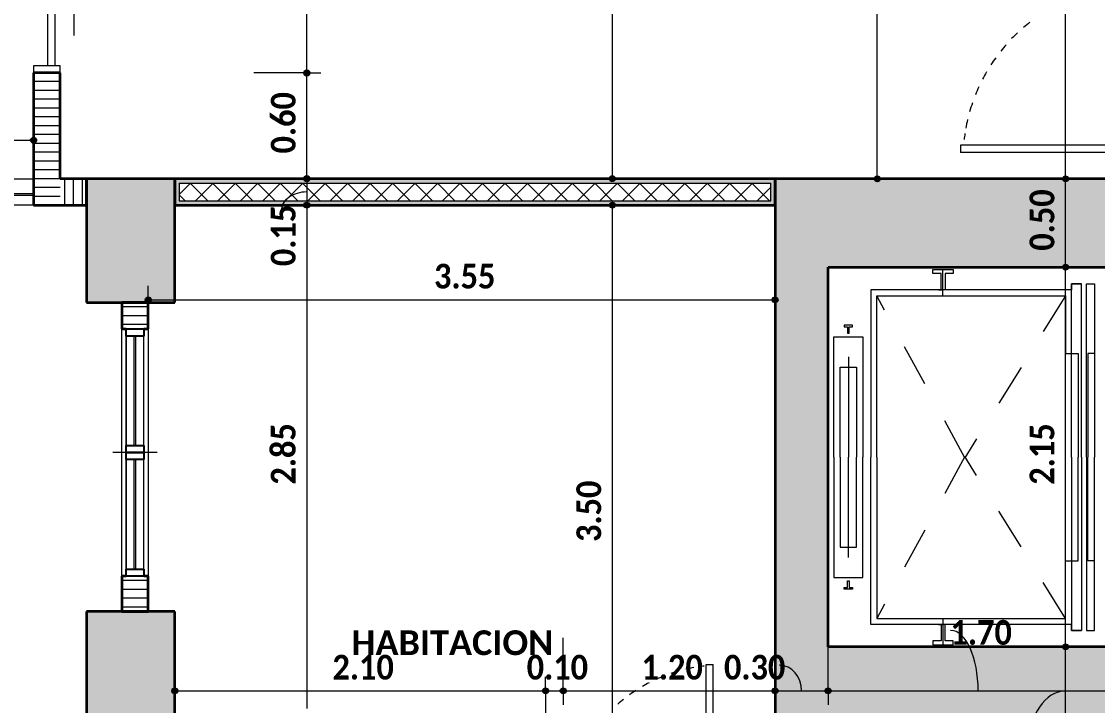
# Model space of a CAD drawing. Header units: metres. Extents: x -144 to 1000, y -717 to 29.
# Drawn here: x 783.11 to 789.2, y -560.26 to -556.38 of the extents above; entities that cross this region are included whole.
import ezdxf

# ---------------------------------------------------------------- set-up
doc = ezdxf.new("R2010")
doc.units = ezdxf.units.M
doc.linetypes.add('IMPORT-LIFT01$0$HIDDEN-Z', pattern=[225, 150, -75])
doc.linetypes.add('Trazo_2_', pattern=[0.47625, 0.238125, -0.238125])
doc.layers.get('0').update_dxf_attribs({"color": 1})
for name, color, linetype, lineweight in [('A-ANNO-DIMS', 1, 'Continuous', 9), ('A-DETL-GENF', 1, 'Continuous', 9), ('A-DETL-GENF-HDLN', 1, 'Trazo_2_', 9), ('A-DOOR', 1, 'Continuous', 9), ('A-DOOR-FRAM', 1, 'Continuous', 9), ('A-FLOR-HRAL', 1, 'Continuous', 9), ('A-GLAZ', 1, 'Continuous', 9), ('A-WALL', 4, 'Continuous', 9), ('G-ANNO-TEXT', 2, 'Continuous', 9), ('S-COLS', 7, 'Continuous', 9)]:
    doc.layers.add(name, color=color, linetype=linetype, lineweight=lineweight)
doc.layers.add('A-WALL-PATT', color=7, linetype='Continuous', lineweight=35, true_color=0x9c9c9c)
doc.styles.add('Calibri_B', font='calibrib.ttf', dxfattribs={"height": 0.165})
doc.styles.add('Calibri_B_6', font='calibrib.ttf', dxfattribs={"width": 0.9})

# ---------------------------------------------------------------- blocks, each defined once
blk = doc.blocks.new('G')
at = {"layer": 'A-ANNO-DIMS', "lineweight": 25}
h = blk.add_hatch(color=256, dxfattribs=at)
edge = h.paths.add_edge_path()
edge.add_arc((779.3184, -500.1694), 0.015, 0, 360)
h = blk.add_hatch(color=256, dxfattribs=at)
edge = h.paths.add_edge_path()
edge.add_arc((779.3184, -500.1694), 0.015, 0, 360)
h = blk.add_hatch(color=256, dxfattribs=at)
edge = h.paths.add_edge_path()
edge.add_arc((777.7708, -500.551), 0.015, 0, 360)
h = blk.add_hatch(color=256, dxfattribs=at)
edge = h.paths.add_edge_path()
edge.add_arc((779.3184, -500.7684), 0.015, 0, 360)
h = blk.add_hatch(color=256, dxfattribs=at)
edge = h.paths.add_edge_path()
edge.add_arc((779.3184, -500.7684), 0.015, 0, 360)
h = blk.add_hatch(color=256, dxfattribs=at)
edge = h.paths.add_edge_path()
edge.add_arc((781.049, -500.7684), 0.015, 0, 360)
h = blk.add_hatch(color=256, dxfattribs=at)
edge = h.paths.add_edge_path()
edge.add_arc((782.5493, -500.7694), 0.015, 0, 360)
h = blk.add_hatch(color=256, dxfattribs=at)
edge = h.paths.add_edge_path()
edge.add_arc((783.6156, -500.7694), 0.015, 0, 360)
h = blk.add_hatch(color=256, dxfattribs=at)
edge = h.paths.add_edge_path()
edge.add_arc((783.6156, -500.7694), 0.015, 0, 360)
h = blk.add_hatch(color=256, dxfattribs=at)
edge = h.paths.add_edge_path()
edge.add_arc((779.3184, -500.9184), 0.015, 0, 360)
h = blk.add_hatch(color=256, dxfattribs=at)
edge = h.paths.add_edge_path()
edge.add_arc((779.3184, -500.9184), 0.015, 0, 360)
h = blk.add_hatch(color=256, dxfattribs=at)
edge = h.paths.add_edge_path()
edge.add_arc((781.049, -500.9184), 0.015, 0, 360)
h = blk.add_hatch(color=256, dxfattribs=at)
edge = h.paths.add_edge_path()
edge.add_arc((783.6156, -501.2694), 0.015, 0, 360)
h = blk.add_hatch(color=256, dxfattribs=at)
edge = h.paths.add_edge_path()
edge.add_arc((783.6156, -501.2694), 0.015, 0, 360)
h = blk.add_hatch(color=256, dxfattribs=at)
edge = h.paths.add_edge_path()
edge.add_arc((778.4205, -501.4543), 0.015, 0, 360)
h = blk.add_hatch(color=256, dxfattribs=at)
edge = h.paths.add_edge_path()
edge.add_arc((781.9705, -501.4543), 0.015, 0, 360)
h = blk.add_hatch(color=256, dxfattribs=at)
edge = h.paths.add_edge_path()
edge.add_arc((783.6156, -503.4194), 0.015, 0, 360)
h = blk.add_hatch(color=256, dxfattribs=at)
edge = h.paths.add_edge_path()
edge.add_arc((783.6156, -503.4194), 0.015, 0, 360)
h = blk.add_hatch(color=256, dxfattribs=at)
edge = h.paths.add_edge_path()
edge.add_arc((778.5707, -503.6688), 0.015, 0, 360)
h = blk.add_hatch(color=256, dxfattribs=at)
edge = h.paths.add_edge_path()
edge.add_arc((780.6704, -503.6688), 0.015, 0, 360)
h = blk.add_hatch(color=256, dxfattribs=at)
edge = h.paths.add_edge_path()
edge.add_arc((780.6704, -503.6688), 0.015, 0, 360)
h = blk.add_hatch(color=256, dxfattribs=at)
edge = h.paths.add_edge_path()
edge.add_arc((780.7704, -503.6688), 0.015, 0, 360)
h = blk.add_hatch(color=256, dxfattribs=at)
edge = h.paths.add_edge_path()
edge.add_arc((780.7704, -503.6688), 0.015, 0, 360)
h = blk.add_hatch(color=256, dxfattribs=at)
edge = h.paths.add_edge_path()
edge.add_arc((781.9705, -503.6688), 0.015, 0, 360)
h = blk.add_hatch(color=256, dxfattribs=at)
edge = h.paths.add_edge_path()
edge.add_arc((781.9705, -503.6688), 0.015, 0, 360)
h = blk.add_hatch(color=256, dxfattribs=at)
edge = h.paths.add_edge_path()
edge.add_arc((782.2705, -503.6688), 0.015, 0, 360)
h = blk.add_hatch(color=256, dxfattribs=at)
edge = h.paths.add_edge_path()
edge.add_arc((782.2705, -503.6688), 0.015, 0, 360)
at = {"layer": 'A-WALL-PATT', "lineweight": 5, "true_color": 0x747474}
blk.add_hatch(color=8, dxfattribs=at).paths.add_polyline_path([(781.9705, -500.7934), (781.9705, -500.7684), (778.5708, -500.7684), (778.5708, -500.7934), (781.9457, -500.7934)])
at = {"layer": 'A-WALL-PATT', "true_color": 0x747474}
blk.add_hatch(color=8, dxfattribs=at).paths.add_polyline_path([(780.0897, -500.9184), (781.9705, -500.9182), (781.9705, -500.7934), (781.9457, -500.7934), (781.9457, -500.8934), (778.5958, -500.8934), (778.5958, -500.7934), (778.5708, -500.7936), (778.5708, -500.9184), (778.5958, -500.9184)])
at = {"layer": 'S-COLS', "true_color": 0x5b5b5b}
h = blk.add_hatch(color=251, dxfattribs=at)
h.paths.add_polyline_path([(778.0708, -511.6194), (778.5708, -511.6194), (778.5708, -510.7194), (778.0708, -510.7194), (778.0708, -511.4434)])
h.paths.add_polyline_path([(796.3705, -511.6194), (796.3705, -510.7194), (795.8705, -510.7194), (795.8705, -511.6194), (796.3171, -511.6194)])
h.paths.add_polyline_path([(786.2708, -511.6194), (786.2708, -510.7194), (785.7708, -510.7194), (785.7708, -511.6194)])
h.paths.add_polyline_path([(778.1318, -503.9194), (778.5707, -503.9194), (778.5707, -503.2194), (778.0707, -503.2194), (778.0707, -503.9194)])
h.paths.add_polyline_path([(792.0709, -503.9194), (792.5709, -503.9194), (792.5707, -500.7694), (792.0709, -500.7694), (792.0709, -503.7694)])
h.paths.add_polyline_path([(795.9709, -503.9194), (796.3709, -503.9194), (796.3709, -503.2194), (795.9709, -503.2194), (795.9709, -503.7373)])
h.paths.add_polyline_path([(781.9705, -503.9194), (783.9707, -503.9194), (783.9704, -503.4194), (782.2705, -503.4194), (782.2705, -501.2694), (783.9709, -501.2694), (783.9709, -500.7694), (781.9705, -500.7694), (781.9705, -503.7722)])
h.paths.add_polyline_path([(786.2707, -503.9194), (786.2707, -503.0194), (785.7707, -503.0194), (785.7707, -503.9194), (785.9208, -503.9194)])
h.paths.add_polyline_path([(785.7709, -501.6694), (786.2709, -501.6694), (786.2709, -500.7694), (785.7709, -500.7694), (785.7709, -500.8094)])
h.paths.add_polyline_path([(778.0705, -501.4694), (778.5705, -501.4694), (778.5705, -500.7684), (778.0705, -500.7684), (778.0705, -500.8434)])
h.paths.add_polyline_path([(796.3708, -501.4694), (796.3709, -501.4694), (796.3708, -500.7684), (795.9709, -500.7694), (795.9709, -501.4694), (796.2464, -501.4694)])
h.paths.add_polyline_path([(786.1208, -492.7694), (786.2708, -492.7694), (786.2708, -491.8694), (785.7708, -491.8694), (785.7708, -492.7694), (786.0208, -492.7694)])
h.paths.add_polyline_path([(796.3708, -492.7694), (796.3708, -491.8694), (795.8708, -491.8694), (795.8708, -492.7694), (796.2958, -492.7694)])
h.paths.add_polyline_path([(779.1708, -492.1694), (779.1708, -491.6694), (778.2708, -491.6694), (778.2708, -492.1694), (778.7644, -492.1694)])
at = {"layer": 'A-ANNO-DIMS'}
for p, q in [((783.6156, -500.7694), (783.6156, -496.4697)), ((781.049, -500.7684), (781.049, -497.4694)), ((782.5493, -500.7694), (782.5493, -497.5696)), ((779.3184, -500.1694), (779.3184, -497.7694)), ((779.3184, -500.1694), (779.0184, -500.1694)), ((779.3184, -500.1694), (779.0184, -500.1694)), ((779.3184, -500.7684), (779.3184, -500.1694)), ((779.3184, -500.1694), (779.3984, -500.1694)), ((779.3184, -500.1694), (779.3984, -500.1694)), ((777.7708, -500.551), (777.7708, -500.251)), ((776.6754, -500.551), (777.7708, -500.551)), ((777.7708, -500.551), (777.7708, -500.631)), ((779.3184, -500.7684), (779.0184, -500.7684)), ((779.3184, -500.7684), (779.2384, -500.7684)), ((779.3184, -500.7684), (779.3984, -500.7684)), ((779.3184, -500.7684), (779.3184, -500.9184)), ((779.3184, -500.7684), (779.6184, -500.7684)), ((781.049, -500.7684), (780.749, -500.7684)), ((781.049, -500.7684), (781.129, -500.7684)), ((782.5493, -500.7694), (782.2493, -500.7694)), ((782.5493, -500.7694), (782.6293, -500.7694)), ((783.6156, -500.7694), (783.3156, -500.7694)), ((783.6156, -500.7694), (783.3156, -500.7694)), ((783.6156, -501.2694), (783.6156, -500.7694)), ((783.6156, -500.7694), (783.6956, -500.7694)), ((783.6156, -500.7694), (783.6956, -500.7694)), ((779.3184, -500.9184), (779.2384, -500.9184)), ((779.3184, -500.9184), (779.2384, -500.9184)), ((779.3184, -500.9184), (779.6184, -500.9184)), ((779.3184, -500.9184), (779.3184, -503.7694)), ((779.3184, -500.9184), (779.6184, -500.9184)), ((781.049, -500.9184), (780.749, -500.9184)), ((781.049, -504.4194), (781.049, -500.9184)), ((781.049, -500.9184), (781.129, -500.9184)), ((781.9705, -501.4543), (781.9705, -501.1543)), ((783.6156, -501.2694), (783.3156, -501.2694)), ((783.6156, -501.2694), (783.3156, -501.2694)), ((783.6156, -503.4194), (783.6156, -501.2694)), ((783.6156, -501.2694), (783.6956, -501.2694)), ((783.6156, -501.2694), (783.6956, -501.2694)), ((778.4205, -501.4543), (778.4205, -501.3743)), ((778.4205, -501.4543), (781.9705, -501.4543)), ((778.4205, -501.4543), (778.4205, -501.7543)), ((781.9705, -501.4543), (781.9705, -501.5343)), ((778.5707, -503.6688), (778.5707, -503.3688)), ((780.7704, -503.6688), (780.7704, -503.3688)), ((780.7704, -503.6688), (780.7704, -503.3688)), ((781.9705, -503.6688), (781.9705, -503.3688)), ((781.9705, -503.6688), (781.9705, -503.3688)), ((782.2705, -503.6688), (782.2705, -503.3688)), ((782.2705, -503.6688), (782.2705, -503.3688)), ((783.6156, -503.4194), (783.3156, -503.4194)), ((783.6156, -503.4194), (783.3156, -503.4194)), ((783.6156, -503.9194), (783.6156, -503.4194)), ((783.6156, -503.4194), (783.6956, -503.4194)), ((783.6156, -503.4194), (783.6956, -503.4194)), ((780.6704, -503.6688), (780.6704, -503.5888)), ((780.6704, -503.6688), (780.6704, -503.5888)), ((778.5707, -503.6688), (780.6704, -503.6688)), ((778.5707, -503.6688), (778.5707, -503.7488)), ((780.6704, -503.6688), (780.6704, -503.9688)), ((780.6704, -503.6688), (780.7704, -503.6688)), ((780.6704, -503.6688), (780.6704, -503.9688)), ((780.7704, -503.6688), (780.7704, -503.7488)), ((780.7704, -503.6688), (781.9705, -503.6688)), ((780.7704, -503.6688), (780.7704, -503.7488)), ((781.9705, -503.6688), (781.9705, -503.7488)), ((781.9705, -503.6688), (782.2705, -503.6688)), ((781.9705, -503.6688), (781.9705, -503.7488)), ((782.2705, -503.6688), (782.2705, -503.7488)), ((782.2705, -503.6688), (783.9707, -503.6688)), ((782.2705, -503.6688), (782.2705, -503.7488))]:
    blk.add_line(p, q, dxfattribs=at)
at = {"layer": 'A-ANNO-DIMS', "lineweight": 25}
for centre in [(779.3184, -500.1694), (779.3184, -500.1694), (777.7708, -500.551), (779.3184, -500.7684), (779.3184, -500.7684), (781.049, -500.7684), (782.5493, -500.7694), (783.6156, -500.7694), (783.6156, -500.7694), (779.3184, -500.9184), (779.3184, -500.9184), (781.049, -500.9184), (783.6156, -501.2694), (783.6156, -501.2694), (778.4205, -501.4543), (781.9705, -501.4543), (783.6156, -503.4194), (783.6156, -503.4194), (778.5707, -503.6688), (780.6704, -503.6688), (780.6704, -503.6688), (780.7704, -503.6688), (780.7704, -503.6688), (781.9705, -503.6688), (781.9705, -503.6688), (782.2705, -503.6688), (782.2705, -503.6688)]:
    blk.add_circle(centre, 0.015, dxfattribs=at)
at = {"layer": 'A-ANNO-DIMS'}
for centre, major_axis, ratio, start_param, end_param in [((779.3184, -500.9502), (0.1451, 0), 0.736175, 1.570796, 3.141593), ((782.9639, -503.6688), (0, 0.3424), 0.457773, 4.712389, 6.283185), ((781.9943, -503.6688), (0, 0.1451), 0.869687, 4.712389, 6.283185), ((783.6156, -503.9803), (0, 0.3109), 0.672455, 0, 1.570796)]:
    blk.add_ellipse(centre, major_axis=major_axis, ratio=ratio, start_param=start_param, end_param=end_param, dxfattribs=at)
at = {"layer": 'A-DETL-GENF'}
for p, q in [((782.8637, -501.305), (782.8637, -501.2818)), ((782.8637, -501.2818), (782.9796, -501.2818)), ((782.9101, -501.305), (782.8637, -501.305)), ((782.9101, -501.3978), (782.9101, -501.305)), ((782.9796, -501.305), (782.9333, -501.305)), ((782.9333, -501.305), (782.9333, -501.3978)), ((782.9796, -501.2818), (782.9796, -501.305)), ((783.6491, -501.7582), (783.6491, -501.3641)), ((783.6491, -501.3641), (783.7056, -501.3641)), ((783.7056, -501.3641), (783.6491, -501.3641)), ((783.6491, -501.3641), (783.6491, -501.3978)), ((783.7056, -502.3453), (783.7056, -501.3641)), ((783.733, -502.3453), (783.733, -501.3641)), ((783.733, -501.3641), (783.7785, -501.3641)), ((783.7785, -501.3641), (783.7785, -502.3453)), ((783.6491, -501.3978), (782.5126, -501.3978)), ((782.5126, -501.3978), (782.5126, -502.3453)), ((782.5473, -502.3453), (782.5473, -501.4324)), ((782.5473, -501.4324), (783.6145, -501.4324)), ((782.8961, -501.3978), (782.9193, -501.3978)), ((783.6145, -501.4324), (783.6145, -501.7355)), ((782.408, -501.5985), (782.3624, -501.5985)), ((782.3624, -501.5985), (782.3624, -501.6076)), ((782.3624, -501.6076), (782.3807, -501.6076)), ((782.3807, -501.6076), (782.3807, -501.6441)), ((782.3898, -501.6076), (782.408, -501.6076)), ((782.3898, -501.6441), (782.3898, -501.6076)), ((782.408, -501.6076), (782.408, -501.5985)), ((778.2955, -502.2794), (778.2955, -501.6594)), ((778.3405, -502.2794), (778.3405, -501.6594)), ((778.3505, -502.2794), (778.3505, -501.6594)), ((778.3955, -502.2794), (778.3955, -501.6594)), ((782.3031, -502.3453), (782.3031, -501.6638)), ((782.3031, -501.6638), (782.4671, -501.6638)), ((782.3807, -501.6441), (782.3898, -501.6441)), ((782.4671, -501.6638), (782.4671, -502.3453)), ((783.6145, -501.7355), (783.6145, -501.7582)), ((783.6145, -501.7582), (783.6874, -501.7582)), ((783.6491, -502.3453), (783.6491, -501.7582)), ((783.6491, -501.7582), (783.6874, -501.7582)), ((783.6874, -501.7582), (783.6874, -502.3453)), ((783.7785, -501.7582), (783.7421, -501.7582)), ((783.7421, -501.7582), (783.7421, -502.3453)), ((782.3395, -502.3453), (782.3395, -501.8355)), ((782.3395, -501.8355), (782.4306, -501.8355)), ((782.4306, -501.8355), (782.4306, -502.3453)), ((782.3031, -502.3453), (782.3031, -503.0267)), ((782.3395, -502.3453), (782.3395, -502.855)), ((782.4306, -502.855), (782.4306, -502.3453)), ((782.4671, -503.0267), (782.4671, -502.3453)), ((782.5126, -503.2928), (782.5126, -502.3453)), ((782.5473, -502.3453), (782.5473, -503.2581)), ((783.6491, -502.3453), (783.6491, -502.9323)), ((783.6874, -502.9323), (783.6874, -502.3453)), ((783.7056, -502.3453), (783.7056, -503.3265)), ((783.733, -502.3453), (783.733, -503.3265)), ((783.7421, -502.9323), (783.7421, -502.3453)), ((783.7785, -503.3265), (783.7785, -502.3453)), ((778.2955, -502.9794), (778.2955, -502.3594)), ((778.3405, -502.9794), (778.3405, -502.3594)), ((778.3505, -502.9794), (778.3505, -502.3594)), ((778.3955, -502.9794), (778.3955, -502.3594)), ((782.3395, -502.855), (782.4306, -502.855)), ((783.6145, -502.9551), (783.6145, -502.9323)), ((783.6145, -502.9323), (783.6874, -502.9323)), ((783.6145, -503.2581), (783.6145, -502.9551)), ((783.6491, -502.9323), (783.6491, -503.3265)), ((783.6491, -502.9323), (783.6874, -502.9323)), ((783.7785, -502.9323), (783.7421, -502.9323)), ((782.3031, -503.0267), (782.4671, -503.0267)), ((782.3624, -503.092), (782.3624, -503.0829)), ((782.3624, -503.0829), (782.3807, -503.0829)), ((782.3807, -503.0829), (782.3807, -503.0464)), ((782.3807, -503.0464), (782.3898, -503.0464)), ((782.3898, -503.0464), (782.3898, -503.0829)), ((782.3898, -503.0829), (782.408, -503.0829)), ((782.408, -503.0829), (782.408, -503.092)), ((782.408, -503.092), (782.3624, -503.092)), ((782.5473, -503.2581), (783.6145, -503.2581)), ((783.6491, -503.2928), (782.5126, -503.2928)), ((782.8961, -503.2928), (782.9193, -503.2928)), ((782.9101, -503.2928), (782.9101, -503.3855)), ((782.9333, -503.3855), (782.9333, -503.2928)), ((783.6491, -503.3265), (783.6491, -503.2928)), ((783.6491, -503.3265), (783.7056, -503.3265)), ((783.7056, -503.3265), (783.6491, -503.3265)), ((783.733, -503.3265), (783.7785, -503.3265)), ((782.9101, -503.3855), (782.8637, -503.3855)), ((782.8637, -503.3855), (782.8637, -503.4087)), ((782.9796, -503.3855), (782.9333, -503.3855)), ((782.9796, -503.4087), (782.9796, -503.3855)), ((782.8637, -503.4087), (782.9796, -503.4087))]:
    blk.add_line(p, q, dxfattribs=at)
at = {"layer": 'A-DETL-GENF', "linetype": 'IMPORT-LIFT01$0$HIDDEN-Z'}
for p, q in [((782.9202, -501.4324), (782.9202, -501.2818)), ((782.3851, -501.7766), (782.3851, -502.3453)), ((782.3851, -502.9139), (782.3851, -502.3453)), ((782.9202, -503.2581), (782.9202, -503.4087))]:
    blk.add_line(p, q, dxfattribs=at)
at = {"layer": 'A-DETL-GENF', "lineweight": 25}
for p, q in [((778.2955, -501.6594), (778.2955, -501.6194)), ((778.2955, -501.6194), (778.3955, -501.6194)), ((778.3955, -501.6194), (778.3955, -501.6594)), ((778.3955, -501.6594), (778.2955, -501.6594)), ((778.2955, -502.3194), (778.2955, -502.2794)), ((778.2955, -502.2794), (778.3955, -502.2794)), ((778.3955, -502.2794), (778.3955, -502.3194)), ((778.3955, -502.3194), (778.2955, -502.3194)), ((778.2955, -502.3594), (778.2955, -502.3194)), ((778.2955, -502.3194), (778.3955, -502.3194)), ((778.3955, -502.3194), (778.3955, -502.3594)), ((778.3955, -502.3594), (778.2955, -502.3594)), ((778.2955, -503.0194), (778.2955, -502.9794)), ((778.2955, -502.9794), (778.3955, -502.9794)), ((778.3955, -503.0194), (778.2955, -503.0194)), ((778.3955, -502.9794), (778.3955, -503.0194))]:
    blk.add_line(p, q, dxfattribs=at)
at = {"layer": 'A-DETL-GENF-HDLN'}
for p, q in [((783.0444, -502.3496), (782.5473, -501.4324)), ((783.6145, -501.4324), (783.0444, -502.3496)), ((783.0444, -502.3409), (782.5473, -503.2581)), ((783.6145, -503.2581), (783.0444, -502.3409))]:
    blk.add_line(p, q, dxfattribs=at)
at = {"layer": 'A-DOOR'}
blk.add_line((777.9994, -499.4417), (777.9994, -499.9584), dxfattribs=at)
at = {"layer": 'A-DOOR', "lineweight": 15}
for p, q in [((783.0204, -500.5794), (783.0204, -500.6194)), ((784.0004, -500.5794), (783.0204, -500.5794)), ((784.0104, -500.6194), (783.0204, -500.6194)), ((781.5804, -503.5194), (781.6204, -503.5194)), ((781.5804, -504.3994), (781.5804, -503.5194)), ((781.6204, -504.4094), (781.6204, -503.5194))]:
    blk.add_line(p, q, dxfattribs=at)
at = {"layer": 'A-DOOR'}
for centre, radius, start, end in [((784.0181, -500.6577), 0.9833, 127.92952, 130.62982), ((784.0181, -500.6577), 0.9833, 133.33952, 136.05941), ((784.0181, -500.6577), 0.9833, 138.79027, 141.53284), ((784.0181, -500.6577), 0.9833, 144.28783, 147.05593), ((784.0181, -500.6577), 0.9833, 149.83778, 152.63398), ((784.0181, -500.6577), 0.9833, 155.44512, 158.27171), ((784.0181, -500.6577), 0.9833, 161.11426, 164.16843), ((784.0181, -500.6577), 0.9833, 166.84892, 169.74178), ((784.0181, -500.6577), 0.9833, 166.84892, 169.74178), ((784.0181, -500.6577), 0.9833, 171.55001, 173.54055), ((781.6689, -504.4173), 0.8947, 105.83157, 108.88574), ((781.6689, -504.4173), 0.8947, 100.25822, 103.15108), ((781.6689, -504.4173), 0.8947, 100.25822, 103.15108), ((781.6689, -504.4173), 0.8947, 96.45945, 98.44999), ((781.6689, -504.4173), 0.8947, 117.36602, 120.16222), ((781.6689, -504.4173), 0.8947, 111.72829, 114.55488), ((781.6689, -504.4173), 0.8947, 122.94407, 125.71217), ((781.6689, -504.4173), 0.8947, 128.46716, 131.20973)]:
    blk.add_arc(centre, radius, start, end, dxfattribs=at)
at = {"layer": 'A-DOOR-FRAM'}
for p, q in [((777.8508, -500.1294), (777.8508, -499.3286)), ((777.8908, -499.3286), (777.8908, -500.1294)), ((777.8908, -500.1294), (777.8508, -500.1294))]:
    blk.add_line(p, q, dxfattribs=at)
at = {"layer": 'A-DOOR-FRAM', "lineweight": 15}
for p, q in [((777.7708, -500.1294), (777.7708, -500.1694)), ((777.8508, -500.1294), (777.7708, -500.1294)), ((777.9208, -500.1294), (777.8908, -500.1294)), ((777.9208, -500.1694), (777.9208, -500.1294))]:
    blk.add_line(p, q, dxfattribs=at)
at = {"layer": 'A-FLOR-HRAL'}
for p, q in [((777.7708, -500.8644), (776.5687, -500.8644)), ((776.5843, -500.8524), (777.7708, -500.8524))]:
    blk.add_line(p, q, dxfattribs=at)
at = {"layer": 'A-GLAZ'}
for p, q in [((778.2955, -501.6194), (778.3955, -501.6194)), ((778.2955, -501.6194), (778.2955, -502.3194)), ((778.3955, -502.3194), (778.3955, -501.6194)), ((778.4705, -502.3194), (778.2205, -502.3194)), ((778.2955, -502.3194), (778.3955, -502.3194)), ((778.2955, -502.3194), (778.3955, -502.3194)), ((778.2955, -502.3194), (778.2955, -503.0194)), ((778.3955, -503.0194), (778.3955, -502.3194)), ((778.2955, -503.0194), (778.3955, -503.0194))]:
    blk.add_line(p, q, dxfattribs=at)
at = {"layer": 'A-WALL', "lineweight": 35}
for p, q in [((777.7708, -500.1694), (777.7708, -500.9184)), ((777.9208, -500.1694), (777.7708, -500.1694)), ((777.9208, -500.7684), (777.9208, -500.1694)), ((778.0705, -500.7684), (777.9208, -500.7684)), ((778.0705, -500.9184), (778.0705, -500.7684)), ((781.9707, -500.7684), (778.5708, -500.7684)), ((778.5708, -500.7684), (778.5708, -500.9184)), ((781.9707, -500.9184), (781.9707, -500.7684)), ((777.7708, -500.9184), (778.0705, -500.9184)), ((778.5708, -500.9184), (781.9707, -500.9184)), ((778.2705, -501.4694), (778.2705, -501.6194)), ((778.4205, -501.4694), (778.2705, -501.4694)), ((778.4205, -501.6194), (778.4205, -501.4694)), ((778.2705, -501.6194), (778.2955, -501.6194)), ((778.3955, -501.6194), (778.4205, -501.6194)), ((778.2705, -503.0194), (778.2705, -503.2194)), ((778.2955, -503.0194), (778.2705, -503.0194)), ((778.4205, -503.0194), (778.3955, -503.0194)), ((778.4205, -503.2194), (778.4205, -503.0194)), ((778.2705, -503.2194), (778.4205, -503.2194))]:
    blk.add_line(p, q, dxfattribs=at)
at = {"layer": 'A-WALL'}
for p, q in [((776.6754, -500.7684), (777.7708, -500.7684)), ((778.5958, -500.7934), (781.9457, -500.7934)), ((778.5958, -500.7934), (778.5958, -500.8934)), ((781.9457, -500.8934), (781.9457, -500.7934)), ((777.7708, -500.9184), (776.4799, -500.9184)), ((778.5958, -500.8934), (781.9457, -500.8934)), ((778.2705, -503.0194), (778.2705, -501.6194)), ((778.4205, -501.6194), (778.4205, -503.0194))]:
    blk.add_line(p, q, dxfattribs=at)
at = {"layer": 'A-WALL-PATT', "color": 8, "lineweight": 5, "true_color": 0x727272}
for p, q in [((777.9208, -500.2185), (777.7708, -500.2185)), ((777.9208, -500.2685), (777.7708, -500.2685)), ((777.9208, -500.3185), (777.7708, -500.3185)), ((777.9208, -500.3685), (777.7708, -500.3685)), ((777.9208, -500.4185), (777.7708, -500.4185)), ((777.9208, -500.4685), (777.7708, -500.4685)), ((777.9208, -500.5185), (777.7708, -500.5185)), ((777.9208, -500.5685), (777.7708, -500.5685)), ((777.9208, -500.6185), (777.7708, -500.6185)), ((777.9208, -500.6685), (777.7708, -500.6685)), ((777.9208, -500.7185), (777.7708, -500.7185)), ((777.9208, -500.7685), (777.7708, -500.7685)), ((777.9208, -500.8185), (777.7708, -500.8185)), ((777.9454, -500.7684), (777.9454, -500.9184)), ((777.9954, -500.7684), (777.9954, -500.9184)), ((778.0454, -500.7684), (778.0454, -500.9184)), ((777.9208, -500.8685), (777.7708, -500.8685)), ((778.4205, -501.4945), (778.2705, -501.4945)), ((778.4205, -501.5445), (778.2705, -501.5445)), ((778.4205, -501.5945), (778.2705, -501.5945)), ((778.4205, -503.0445), (778.2705, -503.0445)), ((778.4205, -503.0945), (778.2705, -503.0945)), ((778.4205, -503.1445), (778.2705, -503.1445)), ((778.4205, -503.1945), (778.2705, -503.1945))]:
    blk.add_line(p, q, dxfattribs=at)
at = {"layer": 'A-WALL-PATT', "color": 1, "lineweight": 5, "true_color": 0xff0000}
for p, q in [((778.5958, -500.8576), (778.66, -500.7934)), ((778.7574, -500.8934), (778.6574, -500.7934)), ((778.6873, -500.8934), (778.7873, -500.7934)), ((778.8847, -500.8934), (778.7847, -500.7934)), ((778.8146, -500.8934), (778.9146, -500.7934)), ((779.012, -500.8934), (778.912, -500.7934)), ((778.9418, -500.8934), (779.0418, -500.7934)), ((779.1393, -500.8934), (779.0393, -500.7934)), ((779.0691, -500.8934), (779.1691, -500.7934)), ((779.2666, -500.8934), (779.1666, -500.7934)), ((779.1964, -500.8934), (779.2964, -500.7934)), ((779.3938, -500.8934), (779.2938, -500.7934)), ((779.3237, -500.8934), (779.4237, -500.7934)), ((779.5211, -500.8934), (779.4211, -500.7934)), ((779.451, -500.8934), (779.551, -500.7934)), ((779.6484, -500.8934), (779.5484, -500.7934)), ((779.5782, -500.8934), (779.6782, -500.7934)), ((779.7757, -500.8934), (779.6757, -500.7934)), ((779.7055, -500.8934), (779.8055, -500.7934)), ((779.903, -500.8934), (779.803, -500.7934)), ((779.8328, -500.8934), (779.9328, -500.7934)), ((780.0302, -500.8934), (779.9302, -500.7934)), ((779.9601, -500.8934), (780.0601, -500.7934)), ((780.1575, -500.8934), (780.0575, -500.7934)), ((780.0873, -500.8934), (780.1873, -500.7934)), ((780.2848, -500.8934), (780.1848, -500.7934)), ((780.2146, -500.8934), (780.3146, -500.7934)), ((780.4121, -500.8934), (780.3121, -500.7934)), ((780.3419, -500.8934), (780.4419, -500.7934)), ((780.5393, -500.8934), (780.4393, -500.7934)), ((780.4692, -500.8934), (780.5692, -500.7934)), ((780.6666, -500.8934), (780.5666, -500.7934)), ((780.5965, -500.8934), (780.6965, -500.7934)), ((780.7939, -500.8934), (780.6939, -500.7934)), ((780.7237, -500.8934), (780.8237, -500.7934)), ((780.9212, -500.8934), (780.8212, -500.7934)), ((780.851, -500.8934), (780.951, -500.7934)), ((781.0485, -500.8934), (780.9485, -500.7934)), ((780.9783, -500.8934), (781.0783, -500.7934)), ((781.1757, -500.8934), (781.0757, -500.7934)), ((781.1056, -500.8934), (781.2056, -500.7934)), ((781.303, -500.8934), (781.203, -500.7934)), ((781.2329, -500.8934), (781.3329, -500.7934)), ((781.4303, -500.8934), (781.3303, -500.7934)), ((781.3601, -500.8934), (781.4601, -500.7934)), ((781.5576, -500.8934), (781.4576, -500.7934)), ((781.4874, -500.8934), (781.5874, -500.7934)), ((781.6849, -500.8934), (781.5849, -500.7934)), ((781.6147, -500.8934), (781.7147, -500.7934)), ((781.8121, -500.8934), (781.7121, -500.7934)), ((781.742, -500.8934), (781.842, -500.7934)), ((781.9394, -500.8934), (781.8394, -500.7934)), ((781.8693, -500.8934), (781.9457, -500.8169)), ((778.6302, -500.8934), (778.5958, -500.859))]:
    blk.add_line(p, q, dxfattribs=at)
at = {"layer": 'S-COLS', "lineweight": 35}
for p, q in [((778.5705, -500.7684), (778.0705, -500.7684)), ((778.0705, -500.7684), (778.0705, -501.4694)), ((778.5705, -501.4694), (778.5705, -500.7684)), ((783.9709, -500.7694), (781.9705, -500.7694)), ((781.9705, -500.7694), (781.9705, -503.9194)), ((782.2705, -503.4194), (782.2705, -501.2694)), ((782.2705, -501.2694), (783.9709, -501.2694)), ((778.0705, -501.4694), (778.5705, -501.4694)), ((778.5707, -503.2194), (778.0707, -503.2194)), ((778.0707, -503.2194), (778.0707, -503.9194)), ((778.5707, -503.9194), (778.5707, -503.2194)), ((783.9707, -503.4194), (782.2705, -503.4194))]:
    blk.add_line(p, q, dxfattribs=at)
at = {"layer": 'A-ANNO-DIMS', "char_height": 0.14, "width": 0.376134, "attachment_point": 1, "rotation": 90, "line_spacing_factor": 1.158048, "style": 'Calibri_B_6'}
for s, insert in [('0.60', (779.1144, -500.6256)), ('0.50', (783.4116, -501.1762)), ('0.15', (779.1144, -501.2636)), ('2.85', (779.1144, -502.5006)), ('2.15', (783.4116, -502.5012)), ('3.50', (780.845, -502.8256))]:
    blk.add_mtext(s, dxfattribs=dict(at, insert=insert))
at = {"layer": 'A-ANNO-DIMS', "char_height": 0.14, "width": 0.376134, "attachment_point": 1, "line_spacing_factor": 1.158048, "style": 'Calibri_B_6'}
for s, insert in [('3.55', (780.0388, -501.2502)), ('1.70', (782.9639, -503.2675)), ('2.10', (779.4638, -503.4647)), ('0.10', (780.5636, -503.4647)), ('1.20', (781.2137, -503.4647)), ('0.30', (781.6809, -503.4647))]:
    blk.add_mtext(s, dxfattribs=dict(at, insert=insert))
at = {"layer": 'G-ANNO-TEXT', "style": 'Calibri_B'}
blk.add_text('HABITACION', height=0.14, dxfattribs=at).set_placement((779.5708, -503.4661))

msp = doc.modelspace()

# ---------------------------------------------------------------- block references
at = {"color": 3}
msp.add_blockref('G', (5.408, -56.5064), dxfattribs=at)

doc.saveas('drawing.dxf')
